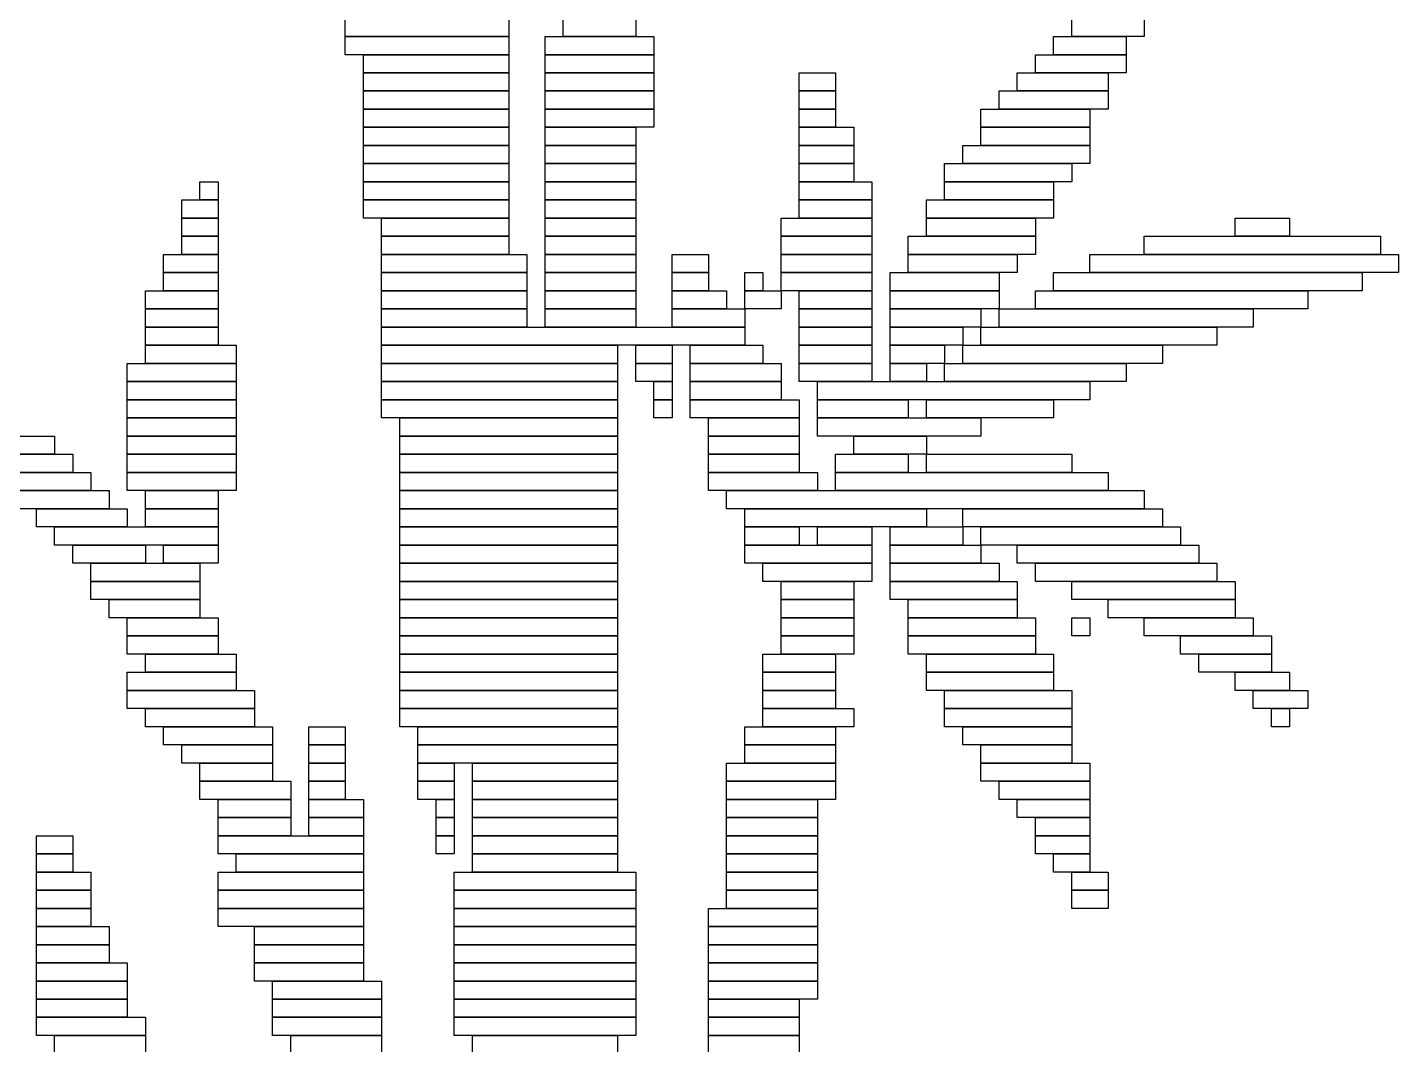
# Model space of a CAD drawing. Extents: x 292 to 731, y 307 to 718.
# Drawn here: x 655.5 to 731, y 523.5 to 579.5 of the extents above; entities that cross this region are included whole.
import ezdxf

# ---------------------------------------------------------------- set-up
doc = ezdxf.new("R2010")
doc.units = 0

msp = doc.modelspace()

# ---------------------------------------------------------------- linework, layer by layer
for p, q in [((673, 579), (673, 580)), ((682, 580), (682, 579)), ((685, 579), (685, 580)), ((689, 580), (689, 579)), ((713, 579), (713, 580)), ((717, 580), (717, 579)), ((682, 579), (673, 579)), ((673, 579), (682, 579)), ((673, 578), (673, 579)), ((682, 579), (682, 578)), ((684, 579), (690, 579)), ((684, 578), (684, 579)), ((689, 579), (685, 579)), ((690, 579), (690, 578)), ((712, 579), (716, 579)), ((712, 578), (712, 579)), ((717, 579), (713, 579)), ((716, 579), (716, 578)), ((682, 578), (673, 578)), ((674, 578), (682, 578)), ((674, 577), (674, 578)), ((682, 578), (682, 577)), ((690, 578), (684, 578)), ((684, 578), (690, 578)), ((684, 577), (684, 578)), ((690, 578), (690, 577)), ((711, 578), (716, 578)), ((711, 577), (711, 578)), ((716, 578), (712, 578)), ((716, 578), (716, 577)), ((682, 577), (674, 577)), ((674, 577), (682, 577)), ((674, 576), (674, 577)), ((682, 577), (682, 576)), ((690, 577), (684, 577)), ((684, 577), (690, 577)), ((684, 576), (684, 577)), ((690, 577), (690, 576)), ((698, 577), (700, 577)), ((698, 576), (698, 577)), ((700, 577), (700, 576)), ((710, 577), (715, 577)), ((710, 576), (710, 577)), ((716, 577), (711, 577)), ((715, 577), (715, 576)), ((682, 576), (674, 576)), ((674, 576), (682, 576)), ((674, 575), (674, 576)), ((682, 576), (682, 575)), ((690, 576), (684, 576)), ((684, 576), (690, 576)), ((684, 575), (684, 576)), ((690, 576), (690, 575)), ((700, 576), (698, 576)), ((698, 576), (700, 576)), ((698, 575), (698, 576)), ((700, 576), (700, 575)), ((709, 576), (715, 576)), ((709, 575), (709, 576)), ((715, 576), (710, 576)), ((715, 576), (715, 575)), ((682, 575), (674, 575)), ((674, 575), (682, 575)), ((674, 574), (674, 575)), ((682, 575), (682, 574)), ((690, 575), (684, 575)), ((684, 575), (690, 575)), ((684, 574), (684, 575)), ((690, 575), (690, 574)), ((700, 575), (698, 575)), ((698, 575), (700, 575)), ((698, 574), (698, 575)), ((700, 575), (700, 574)), ((708, 575), (714, 575)), ((708, 574), (708, 575)), ((715, 575), (709, 575)), ((714, 575), (714, 574)), ((682, 574), (674, 574)), ((674, 574), (682, 574)), ((674, 573), (674, 574)), ((682, 574), (682, 573)), ((690, 574), (684, 574)), ((684, 574), (689, 574)), ((684, 573), (684, 574)), ((689, 574), (689, 573)), ((700, 574), (698, 574)), ((698, 574), (701, 574)), ((698, 573), (698, 574)), ((701, 574), (701, 573)), ((714, 574), (708, 574)), ((708, 574), (714, 574)), ((708, 573), (708, 574)), ((714, 574), (714, 573)), ((682, 573), (674, 573)), ((674, 573), (682, 573)), ((674, 572), (674, 573)), ((682, 573), (682, 572)), ((689, 573), (684, 573)), ((684, 573), (689, 573)), ((684, 572), (684, 573)), ((689, 573), (689, 572)), ((701, 573), (698, 573)), ((698, 573), (701, 573)), ((698, 572), (698, 573)), ((701, 573), (701, 572)), ((707, 573), (714, 573)), ((707, 572), (707, 573)), ((714, 573), (708, 573)), ((714, 573), (714, 572)), ((682, 572), (674, 572)), ((674, 572), (682, 572)), ((674, 571), (674, 572)), ((682, 572), (682, 571)), ((689, 572), (684, 572)), ((684, 572), (689, 572)), ((684, 571), (684, 572)), ((689, 572), (689, 571)), ((701, 572), (698, 572)), ((698, 572), (701, 572)), ((698, 571), (698, 572)), ((701, 572), (701, 571)), ((706, 572), (713, 572)), ((706, 571), (706, 572)), ((714, 572), (707, 572)), ((713, 572), (713, 571)), ((665, 571), (666, 571)), ((665, 570), (665, 571)), ((666, 571), (666, 570)), ((682, 571), (674, 571)), ((674, 571), (682, 571)), ((674, 570), (674, 571)), ((682, 571), (682, 570)), ((689, 571), (684, 571)), ((684, 571), (689, 571)), ((684, 570), (684, 571)), ((689, 571), (689, 570)), ((701, 571), (698, 571)), ((698, 571), (702, 571)), ((698, 570), (698, 571)), ((702, 571), (702, 570)), ((713, 571), (706, 571)), ((706, 571), (712, 571)), ((706, 570), (706, 571)), ((712, 571), (712, 570)), ((664, 570), (666, 570)), ((664, 569), (664, 570)), ((666, 570), (665, 570)), ((666, 570), (666, 569)), ((682, 570), (674, 570)), ((674, 570), (682, 570)), ((674, 569), (674, 570)), ((682, 570), (682, 569)), ((689, 570), (684, 570)), ((684, 570), (689, 570)), ((684, 569), (684, 570)), ((689, 570), (689, 569)), ((702, 570), (698, 570)), ((698, 570), (702, 570)), ((698, 569), (698, 570)), ((702, 570), (702, 569)), ((705, 570), (712, 570)), ((705, 569), (705, 570)), ((712, 570), (706, 570)), ((712, 570), (712, 569)), ((666, 569), (664, 569)), ((664, 569), (666, 569)), ((664, 568), (664, 569)), ((666, 569), (666, 568)), ((682, 569), (674, 569)), ((675, 569), (682, 569)), ((675, 568), (675, 569)), ((682, 569), (682, 568)), ((689, 569), (684, 569)), ((684, 569), (689, 569)), ((684, 568), (684, 569)), ((689, 569), (689, 568)), ((697, 569), (702, 569)), ((697, 568), (697, 569)), ((702, 569), (698, 569)), ((702, 569), (702, 568)), ((712, 569), (705, 569)), ((705, 569), (711, 569)), ((705, 568), (705, 569)), ((711, 569), (711, 568)), ((722, 569), (725, 569)), ((722, 568), (722, 569)), ((725, 569), (725, 568)), ((666, 568), (664, 568)), ((664, 568), (666, 568)), ((664, 567), (664, 568)), ((666, 568), (666, 567)), ((682, 568), (675, 568)), ((675, 568), (682, 568)), ((675, 567), (675, 568)), ((682, 568), (682, 567)), ((689, 568), (684, 568)), ((684, 568), (689, 568)), ((684, 567), (684, 568)), ((689, 568), (689, 567)), ((702, 568), (697, 568)), ((697, 568), (702, 568)), ((697, 567), (697, 568)), ((702, 568), (702, 567)), ((704, 568), (711, 568)), ((704, 567), (704, 568)), ((711, 568), (705, 568)), ((711, 568), (711, 567)), ((717, 568), (730, 568)), ((717, 567), (717, 568)), ((725, 568), (722, 568)), ((730, 568), (730, 567)), ((663, 567), (666, 567)), ((663, 566), (663, 567)), ((666, 567), (664, 567)), ((666, 567), (666, 566)), ((682, 567), (675, 567)), ((675, 567), (683, 567)), ((675, 566), (675, 567)), ((683, 567), (683, 566)), ((689, 567), (684, 567)), ((684, 567), (689, 567)), ((684, 566), (684, 567)), ((689, 567), (689, 566)), ((691, 567), (693, 567)), ((691, 566), (691, 567)), ((693, 567), (693, 566)), ((702, 567), (697, 567)), ((697, 567), (702, 567)), ((697, 566), (697, 567)), ((702, 567), (702, 566)), ((711, 567), (704, 567)), ((704, 567), (710, 567)), ((704, 566), (704, 567)), ((710, 567), (710, 566)), ((714, 567), (731, 567)), ((714, 566), (714, 567)), ((730, 567), (717, 567)), ((731, 567), (731, 566)), ((666, 566), (663, 566)), ((663, 566), (666, 566)), ((663, 565), (663, 566)), ((666, 566), (666, 565)), ((683, 566), (675, 566)), ((675, 566), (683, 566)), ((675, 565), (675, 566)), ((683, 566), (683, 565)), ((689, 566), (684, 566)), ((684, 566), (689, 566)), ((684, 565), (684, 566)), ((689, 566), (689, 565)), ((693, 566), (691, 566)), ((691, 566), (693, 566)), ((691, 565), (691, 566)), ((693, 566), (693, 565)), ((695, 566), (696, 566)), ((695, 565), (695, 566)), ((696, 566), (696, 565)), ((702, 566), (697, 566)), ((697, 566), (702, 566)), ((697, 565), (697, 566)), ((702, 566), (702, 565)), ((703, 566), (709, 566)), ((703, 565), (703, 566)), ((710, 566), (704, 566)), ((709, 566), (709, 565)), ((712, 566), (729, 566)), ((712, 565), (712, 566)), ((731, 566), (714, 566)), ((729, 566), (729, 565)), ((662, 565), (666, 565)), ((662, 564), (662, 565)), ((666, 565), (663, 565)), ((666, 565), (666, 564)), ((683, 565), (675, 565)), ((675, 565), (683, 565)), ((675, 564), (675, 565)), ((683, 565), (683, 564)), ((689, 565), (684, 565)), ((684, 565), (689, 565)), ((684, 564), (684, 565)), ((689, 565), (689, 564)), ((693, 565), (691, 565)), ((691, 565), (694, 565)), ((691, 564), (691, 565)), ((694, 565), (694, 564)), ((696, 565), (695, 565)), ((695, 565), (697, 565)), ((695, 564), (695, 565)), ((702, 565), (697, 565)), ((697, 565), (697, 564)), ((698, 565), (702, 565)), ((698, 564), (698, 565)), ((702, 565), (702, 564)), ((709, 565), (703, 565)), ((703, 565), (709, 565)), ((703, 564), (703, 565)), ((709, 565), (709, 564)), ((711, 565), (726, 565)), ((711, 564), (711, 565)), ((729, 565), (712, 565)), ((726, 565), (726, 564)), ((666, 564), (662, 564)), ((662, 564), (666, 564)), ((662, 563), (662, 564)), ((666, 564), (666, 563)), ((683, 564), (675, 564)), ((675, 564), (683, 564)), ((675, 563), (675, 564)), ((683, 564), (683, 563)), ((689, 564), (684, 564)), ((684, 564), (689, 564)), ((684, 563), (684, 564)), ((689, 564), (689, 563)), ((694, 564), (691, 564)), ((691, 564), (695, 564)), ((691, 563), (691, 564)), ((697, 564), (695, 564)), ((695, 564), (695, 563)), ((702, 564), (698, 564)), ((698, 564), (702, 564)), ((698, 563), (698, 564)), ((702, 564), (702, 563)), ((709, 564), (703, 564)), ((703, 564), (708, 564)), ((703, 563), (703, 564)), ((708, 564), (708, 563)), ((709, 564), (723, 564)), ((709, 563), (709, 564)), ((726, 564), (711, 564)), ((723, 564), (723, 563)), ((666, 563), (662, 563)), ((662, 563), (666, 563)), ((662, 562), (662, 563)), ((666, 563), (666, 562)), ((683, 563), (675, 563)), ((675, 563), (695, 563)), ((675, 562), (675, 563)), ((689, 563), (684, 563)), ((695, 563), (691, 563)), ((695, 563), (695, 562)), ((702, 563), (698, 563)), ((698, 563), (702, 563)), ((698, 562), (698, 563)), ((702, 563), (702, 562)), ((708, 563), (703, 563)), ((703, 563), (707, 563)), ((703, 562), (703, 563)), ((707, 563), (707, 562)), ((708, 563), (721, 563)), ((708, 562), (708, 563)), ((723, 563), (709, 563)), ((721, 563), (721, 562)), ((666, 562), (662, 562)), ((662, 562), (667, 562)), ((662, 561), (662, 562)), ((667, 562), (667, 561)), ((695, 562), (675, 562)), ((675, 562), (688, 562)), ((675, 561), (675, 562)), ((688, 562), (688, 561)), ((689, 562), (691, 562)), ((689, 561), (689, 562)), ((691, 562), (691, 561)), ((692, 562), (696, 562)), ((692, 561), (692, 562)), ((696, 562), (696, 561)), ((702, 562), (698, 562)), ((698, 562), (702, 562)), ((698, 561), (698, 562)), ((702, 562), (702, 561)), ((707, 562), (703, 562)), ((703, 562), (706, 562)), ((703, 561), (703, 562)), ((706, 562), (706, 561)), ((707, 562), (718, 562)), ((707, 561), (707, 562)), ((721, 562), (708, 562)), ((718, 562), (718, 561)), ((661, 561), (667, 561)), ((661, 560), (661, 561)), ((667, 561), (662, 561)), ((667, 561), (667, 560)), ((688, 561), (675, 561)), ((675, 561), (688, 561)), ((675, 560), (675, 561)), ((688, 561), (688, 560)), ((691, 561), (689, 561)), ((689, 561), (691, 561)), ((689, 560), (689, 561)), ((691, 561), (691, 560)), ((696, 561), (692, 561)), ((692, 561), (697, 561)), ((692, 560), (692, 561)), ((697, 561), (697, 560)), ((702, 561), (698, 561)), ((698, 561), (702, 561)), ((698, 560), (698, 561)), ((702, 561), (702, 560)), ((706, 561), (703, 561)), ((703, 561), (705, 561)), ((703, 560), (703, 561)), ((705, 561), (705, 560)), ((706, 561), (716, 561)), ((706, 560), (706, 561)), ((718, 561), (707, 561)), ((716, 561), (716, 560)), ((667, 560), (661, 560)), ((661, 560), (667, 560)), ((661, 559), (661, 560)), ((667, 560), (667, 559)), ((688, 560), (675, 560)), ((675, 560), (688, 560)), ((675, 559), (675, 560)), ((688, 560), (688, 559)), ((691, 560), (689, 560)), ((690, 560), (691, 560)), ((690, 559), (690, 560)), ((691, 560), (691, 559)), ((697, 560), (692, 560)), ((692, 560), (697, 560)), ((692, 559), (692, 560)), ((697, 560), (697, 559)), ((702, 560), (698, 560)), ((699, 560), (714, 560)), ((699, 559), (699, 560)), ((705, 560), (703, 560)), ((716, 560), (706, 560)), ((714, 560), (714, 559)), ((667, 559), (661, 559)), ((661, 559), (667, 559)), ((661, 558), (661, 559)), ((667, 559), (667, 558)), ((688, 559), (675, 559)), ((675, 559), (688, 559)), ((675, 558), (675, 559)), ((688, 559), (688, 558)), ((691, 559), (690, 559)), ((690, 559), (691, 559)), ((690, 558), (690, 559)), ((691, 559), (691, 558)), ((697, 559), (692, 559)), ((692, 559), (698, 559)), ((692, 558), (692, 559)), ((698, 559), (698, 558)), ((714, 559), (699, 559)), ((699, 559), (704, 559)), ((699, 558), (699, 559)), ((704, 559), (704, 558)), ((705, 559), (712, 559)), ((705, 558), (705, 559)), ((712, 559), (712, 558)), ((667, 558), (661, 558)), ((661, 558), (667, 558)), ((661, 557), (661, 558)), ((667, 558), (667, 557)), ((688, 558), (675, 558)), ((676, 558), (688, 558)), ((676, 557), (676, 558)), ((688, 558), (688, 557)), ((691, 558), (690, 558)), ((698, 558), (692, 558)), ((693, 558), (698, 558)), ((693, 557), (693, 558)), ((698, 558), (698, 557)), ((704, 558), (699, 558)), ((699, 558), (708, 558)), ((699, 557), (699, 558)), ((712, 558), (705, 558)), ((708, 558), (708, 557)), ((645, 557), (657, 557)), ((657, 557), (657, 556)), ((667, 557), (661, 557)), ((661, 557), (667, 557)), ((661, 556), (661, 557)), ((667, 557), (667, 556)), ((688, 557), (676, 557)), ((676, 557), (688, 557)), ((676, 556), (676, 557)), ((688, 557), (688, 556)), ((698, 557), (693, 557)), ((693, 557), (698, 557)), ((693, 556), (693, 557)), ((698, 557), (698, 556)), ((708, 557), (699, 557)), ((701, 557), (705, 557)), ((701, 556), (701, 557)), ((705, 557), (705, 556)), ((657, 556), (645, 556)), ((653, 556), (658, 556)), ((658, 556), (658, 555)), ((667, 556), (661, 556)), ((661, 556), (667, 556)), ((661, 555), (661, 556)), ((667, 556), (667, 555)), ((688, 556), (676, 556)), ((676, 556), (688, 556)), ((676, 555), (676, 556)), ((688, 556), (688, 555)), ((698, 556), (693, 556)), ((693, 556), (698, 556)), ((693, 555), (693, 556)), ((698, 556), (698, 555)), ((700, 556), (704, 556)), ((700, 555), (700, 556)), ((705, 556), (701, 556)), ((704, 556), (704, 555)), ((705, 556), (713, 556)), ((705, 555), (705, 556)), ((713, 556), (713, 555)), ((658, 555), (653, 555)), ((654, 555), (659, 555)), ((659, 555), (659, 554)), ((667, 555), (661, 555)), ((661, 555), (667, 555)), ((661, 554), (661, 555)), ((667, 555), (667, 554)), ((688, 555), (676, 555)), ((676, 555), (688, 555)), ((676, 554), (676, 555)), ((688, 555), (688, 554)), ((698, 555), (693, 555)), ((693, 555), (699, 555)), ((693, 554), (693, 555)), ((699, 555), (699, 554)), ((704, 555), (700, 555)), ((700, 555), (715, 555)), ((700, 554), (700, 555)), ((713, 555), (705, 555)), ((715, 555), (715, 554)), ((659, 554), (654, 554)), ((655, 554), (660, 554)), ((660, 554), (660, 553)), ((667, 554), (661, 554)), ((662, 554), (666, 554)), ((662, 553), (662, 554)), ((666, 554), (666, 553)), ((688, 554), (676, 554)), ((676, 554), (688, 554)), ((676, 553), (676, 554)), ((688, 554), (688, 553)), ((699, 554), (693, 554)), ((694, 554), (717, 554)), ((694, 553), (694, 554)), ((715, 554), (700, 554)), ((717, 554), (717, 553)), ((660, 553), (655, 553)), ((656, 553), (661, 553)), ((656, 552), (656, 553)), ((661, 553), (661, 552)), ((666, 553), (662, 553)), ((662, 553), (666, 553)), ((662, 552), (662, 553)), ((666, 553), (666, 552)), ((688, 553), (676, 553)), ((676, 553), (688, 553)), ((676, 552), (676, 553)), ((688, 553), (688, 552)), ((717, 553), (694, 553)), ((695, 553), (705, 553)), ((695, 552), (695, 553)), ((705, 553), (705, 552)), ((707, 553), (718, 553)), ((707, 552), (707, 553)), ((718, 553), (718, 552)), ((661, 552), (656, 552)), ((657, 552), (666, 552)), ((657, 551), (657, 552)), ((666, 552), (662, 552)), ((666, 552), (666, 551)), ((688, 552), (676, 552)), ((676, 552), (688, 552)), ((676, 551), (676, 552)), ((688, 552), (688, 551)), ((705, 552), (695, 552)), ((695, 552), (698, 552)), ((695, 551), (695, 552)), ((698, 552), (698, 551)), ((699, 552), (702, 552)), ((699, 551), (699, 552)), ((702, 552), (702, 551)), ((703, 552), (707, 552)), ((703, 551), (703, 552)), ((718, 552), (707, 552)), ((707, 552), (707, 551)), ((708, 552), (719, 552)), ((708, 551), (708, 552)), ((719, 552), (719, 551)), ((666, 551), (657, 551)), ((658, 551), (662, 551)), ((658, 550), (658, 551)), ((662, 551), (662, 550)), ((663, 551), (666, 551)), ((663, 550), (663, 551)), ((666, 551), (666, 550)), ((688, 551), (676, 551)), ((676, 551), (688, 551)), ((676, 550), (676, 551)), ((688, 551), (688, 550)), ((698, 551), (695, 551)), ((695, 551), (702, 551)), ((695, 550), (695, 551)), ((702, 551), (699, 551)), ((702, 551), (702, 550)), ((707, 551), (703, 551)), ((703, 551), (708, 551)), ((703, 550), (703, 551)), ((719, 551), (708, 551)), ((708, 551), (708, 550)), ((710, 551), (720, 551)), ((710, 550), (710, 551)), ((720, 551), (720, 550)), ((662, 550), (658, 550)), ((659, 550), (665, 550)), ((659, 549), (659, 550)), ((666, 550), (663, 550)), ((665, 550), (665, 549)), ((688, 550), (676, 550)), ((676, 550), (688, 550)), ((676, 549), (676, 550)), ((688, 550), (688, 549)), ((702, 550), (695, 550)), ((696, 550), (702, 550)), ((696, 549), (696, 550)), ((702, 550), (702, 549)), ((708, 550), (703, 550)), ((703, 550), (709, 550)), ((703, 549), (703, 550)), ((709, 550), (709, 549)), ((720, 550), (710, 550)), ((711, 550), (721, 550)), ((711, 549), (711, 550)), ((721, 550), (721, 549)), ((665, 549), (659, 549)), ((659, 549), (665, 549)), ((659, 548), (659, 549)), ((665, 549), (665, 548)), ((688, 549), (676, 549)), ((676, 549), (688, 549)), ((676, 548), (676, 549)), ((688, 549), (688, 548)), ((702, 549), (696, 549)), ((697, 549), (701, 549)), ((697, 548), (697, 549)), ((701, 549), (701, 548)), ((709, 549), (703, 549)), ((703, 549), (710, 549)), ((703, 548), (703, 549)), ((710, 549), (710, 548)), ((721, 549), (711, 549)), ((713, 549), (722, 549)), ((713, 548), (713, 549)), ((722, 549), (722, 548)), ((665, 548), (659, 548)), ((660, 548), (665, 548)), ((660, 547), (660, 548)), ((665, 548), (665, 547)), ((688, 548), (676, 548)), ((676, 548), (688, 548)), ((676, 547), (676, 548)), ((688, 548), (688, 547)), ((701, 548), (697, 548)), ((697, 548), (701, 548)), ((697, 547), (697, 548)), ((701, 548), (701, 547)), ((710, 548), (703, 548)), ((704, 548), (710, 548)), ((704, 547), (704, 548)), ((710, 548), (710, 547)), ((722, 548), (713, 548)), ((715, 548), (722, 548)), ((715, 547), (715, 548)), ((722, 548), (722, 547)), ((665, 547), (660, 547)), ((661, 547), (666, 547)), ((661, 546), (661, 547)), ((666, 547), (666, 546)), ((688, 547), (676, 547)), ((676, 547), (688, 547)), ((676, 546), (676, 547)), ((688, 547), (688, 546)), ((701, 547), (697, 547)), ((697, 547), (701, 547)), ((697, 546), (697, 547)), ((701, 547), (701, 546)), ((710, 547), (704, 547)), ((704, 547), (711, 547)), ((704, 546), (704, 547)), ((711, 547), (711, 546)), ((713, 547), (714, 547)), ((713, 546), (713, 547)), ((714, 547), (714, 546)), ((722, 547), (715, 547)), ((717, 547), (723, 547)), ((717, 546), (717, 547)), ((723, 547), (723, 546)), ((666, 546), (661, 546)), ((661, 546), (666, 546)), ((661, 545), (661, 546)), ((666, 546), (666, 545)), ((688, 546), (676, 546)), ((676, 546), (688, 546)), ((676, 545), (676, 546)), ((688, 546), (688, 545)), ((701, 546), (697, 546)), ((697, 546), (701, 546)), ((697, 545), (697, 546)), ((701, 546), (701, 545)), ((711, 546), (704, 546)), ((704, 546), (711, 546)), ((704, 545), (704, 546)), ((711, 546), (711, 545)), ((714, 546), (713, 546)), ((723, 546), (717, 546)), ((719, 546), (724, 546)), ((719, 545), (719, 546)), ((724, 546), (724, 545)), ((666, 545), (661, 545)), ((662, 545), (667, 545)), ((662, 544), (662, 545)), ((667, 545), (667, 544)), ((688, 545), (676, 545)), ((676, 545), (688, 545)), ((676, 544), (676, 545)), ((688, 545), (688, 544)), ((696, 545), (700, 545)), ((696, 544), (696, 545)), ((701, 545), (697, 545)), ((700, 545), (700, 544)), ((711, 545), (704, 545)), ((705, 545), (712, 545)), ((705, 544), (705, 545)), ((712, 545), (712, 544)), ((724, 545), (719, 545)), ((720, 545), (724, 545)), ((720, 544), (720, 545)), ((724, 545), (724, 544)), ((661, 544), (667, 544)), ((661, 543), (661, 544)), ((667, 544), (662, 544)), ((667, 544), (667, 543)), ((688, 544), (676, 544)), ((676, 544), (688, 544)), ((676, 543), (676, 544)), ((688, 544), (688, 543)), ((700, 544), (696, 544)), ((696, 544), (700, 544)), ((696, 543), (696, 544)), ((700, 544), (700, 543)), ((712, 544), (705, 544)), ((705, 544), (712, 544)), ((705, 543), (705, 544)), ((712, 544), (712, 543)), ((724, 544), (720, 544)), ((722, 544), (725, 544)), ((722, 543), (722, 544)), ((725, 544), (725, 543)), ((667, 543), (661, 543)), ((661, 543), (668, 543)), ((661, 542), (661, 543)), ((668, 543), (668, 542)), ((688, 543), (676, 543)), ((676, 543), (688, 543)), ((676, 542), (676, 543)), ((688, 543), (688, 542)), ((700, 543), (696, 543)), ((696, 543), (700, 543)), ((696, 542), (696, 543)), ((700, 543), (700, 542)), ((712, 543), (705, 543)), ((706, 543), (713, 543)), ((706, 542), (706, 543)), ((713, 543), (713, 542)), ((725, 543), (722, 543)), ((723, 543), (726, 543)), ((723, 542), (723, 543)), ((726, 543), (726, 542)), ((668, 542), (661, 542)), ((662, 542), (668, 542)), ((662, 541), (662, 542)), ((668, 542), (668, 541)), ((688, 542), (676, 542)), ((676, 542), (688, 542)), ((676, 541), (676, 542)), ((688, 542), (688, 541)), ((700, 542), (696, 542)), ((696, 542), (701, 542)), ((696, 541), (696, 542)), ((701, 542), (701, 541)), ((713, 542), (706, 542)), ((706, 542), (713, 542)), ((706, 541), (706, 542)), ((713, 542), (713, 541)), ((726, 542), (723, 542)), ((724, 542), (725, 542)), ((724, 541), (724, 542)), ((725, 542), (725, 541)), ((668, 541), (662, 541)), ((663, 541), (669, 541)), ((663, 540), (663, 541)), ((669, 541), (669, 540)), ((671, 541), (673, 541)), ((671, 540), (671, 541)), ((673, 541), (673, 540)), ((688, 541), (676, 541)), ((677, 541), (688, 541)), ((677, 540), (677, 541)), ((688, 541), (688, 540)), ((695, 541), (700, 541)), ((695, 540), (695, 541)), ((701, 541), (696, 541)), ((700, 541), (700, 540)), ((713, 541), (706, 541)), ((707, 541), (713, 541)), ((707, 540), (707, 541)), ((713, 541), (713, 540)), ((725, 541), (724, 541)), ((669, 540), (663, 540)), ((664, 540), (669, 540)), ((664, 539), (664, 540)), ((669, 540), (669, 539)), ((673, 540), (671, 540)), ((671, 540), (673, 540)), ((671, 539), (671, 540)), ((673, 540), (673, 539)), ((688, 540), (677, 540)), ((677, 540), (688, 540)), ((677, 539), (677, 540)), ((688, 540), (688, 539)), ((700, 540), (695, 540)), ((695, 540), (700, 540)), ((695, 539), (695, 540)), ((700, 540), (700, 539)), ((713, 540), (707, 540)), ((708, 540), (713, 540)), ((708, 539), (708, 540)), ((713, 540), (713, 539)), ((669, 539), (664, 539)), ((665, 539), (669, 539)), ((665, 538), (665, 539)), ((669, 539), (669, 538)), ((673, 539), (671, 539)), ((671, 539), (673, 539)), ((671, 538), (671, 539)), ((673, 539), (673, 538)), ((688, 539), (677, 539)), ((677, 539), (679, 539)), ((677, 538), (677, 539)), ((679, 539), (679, 538)), ((680, 539), (688, 539)), ((680, 538), (680, 539)), ((688, 539), (688, 538)), ((694, 539), (700, 539)), ((694, 538), (694, 539)), ((700, 539), (695, 539)), ((700, 539), (700, 538)), ((713, 539), (708, 539)), ((708, 539), (714, 539)), ((708, 538), (708, 539)), ((714, 539), (714, 538)), ((669, 538), (665, 538)), ((665, 538), (670, 538)), ((665, 537), (665, 538)), ((670, 538), (670, 537)), ((673, 538), (671, 538)), ((671, 538), (673, 538)), ((671, 537), (671, 538)), ((673, 538), (673, 537)), ((679, 538), (677, 538)), ((677, 538), (679, 538)), ((677, 537), (677, 538)), ((679, 538), (679, 537)), ((688, 538), (680, 538)), ((680, 538), (688, 538)), ((680, 537), (680, 538)), ((688, 538), (688, 537)), ((700, 538), (694, 538)), ((694, 538), (700, 538)), ((694, 537), (694, 538)), ((700, 538), (700, 537)), ((714, 538), (708, 538)), ((709, 538), (714, 538)), ((709, 537), (709, 538)), ((714, 538), (714, 537)), ((670, 537), (665, 537)), ((666, 537), (670, 537)), ((666, 536), (666, 537)), ((670, 537), (670, 536)), ((673, 537), (671, 537)), ((671, 537), (674, 537)), ((671, 536), (671, 537)), ((674, 537), (674, 536)), ((679, 537), (677, 537)), ((678, 537), (679, 537)), ((678, 536), (678, 537)), ((679, 537), (679, 536)), ((688, 537), (680, 537)), ((680, 537), (688, 537)), ((680, 536), (680, 537)), ((688, 537), (688, 536)), ((700, 537), (694, 537)), ((694, 537), (699, 537)), ((694, 536), (694, 537)), ((699, 537), (699, 536)), ((714, 537), (709, 537)), ((710, 537), (714, 537)), ((710, 536), (710, 537)), ((714, 537), (714, 536)), ((670, 536), (666, 536)), ((666, 536), (670, 536)), ((666, 535), (666, 536)), ((670, 536), (670, 535)), ((674, 536), (671, 536)), ((671, 536), (674, 536)), ((671, 535), (671, 536)), ((674, 536), (674, 535)), ((679, 536), (678, 536)), ((678, 536), (679, 536)), ((678, 535), (678, 536)), ((679, 536), (679, 535)), ((688, 536), (680, 536)), ((680, 536), (688, 536)), ((680, 535), (680, 536)), ((688, 536), (688, 535)), ((699, 536), (694, 536)), ((694, 536), (699, 536)), ((694, 535), (694, 536)), ((699, 536), (699, 535)), ((714, 536), (710, 536)), ((711, 536), (714, 536)), ((711, 535), (711, 536)), ((714, 536), (714, 535)), ((656, 535), (658, 535)), ((656, 534), (656, 535)), ((658, 535), (658, 534)), ((670, 535), (666, 535)), ((666, 535), (674, 535)), ((666, 534), (666, 535)), ((674, 535), (671, 535)), ((674, 535), (674, 534)), ((679, 535), (678, 535)), ((678, 535), (679, 535)), ((678, 534), (678, 535)), ((679, 535), (679, 534)), ((688, 535), (680, 535)), ((680, 535), (688, 535)), ((680, 534), (680, 535)), ((688, 535), (688, 534)), ((699, 535), (694, 535)), ((694, 535), (699, 535)), ((694, 534), (694, 535)), ((699, 535), (699, 534)), ((714, 535), (711, 535)), ((711, 535), (714, 535)), ((711, 534), (711, 535)), ((714, 535), (714, 534)), ((658, 534), (656, 534)), ((656, 534), (658, 534)), ((656, 533), (656, 534)), ((658, 534), (658, 533)), ((674, 534), (666, 534)), ((667, 534), (674, 534)), ((667, 533), (667, 534)), ((674, 534), (674, 533)), ((679, 534), (678, 534)), ((688, 534), (680, 534)), ((680, 534), (688, 534)), ((680, 533), (680, 534)), ((688, 534), (688, 533)), ((699, 534), (694, 534)), ((694, 534), (699, 534)), ((694, 533), (694, 534)), ((699, 534), (699, 533)), ((714, 534), (711, 534)), ((712, 534), (714, 534)), ((712, 533), (712, 534)), ((714, 534), (714, 533)), ((658, 533), (656, 533)), ((656, 533), (659, 533)), ((656, 532), (656, 533)), ((659, 533), (659, 532)), ((666, 533), (674, 533)), ((666, 532), (666, 533)), ((674, 533), (667, 533)), ((674, 533), (674, 532)), ((679, 533), (689, 533)), ((679, 532), (679, 533)), ((688, 533), (680, 533)), ((689, 533), (689, 532)), ((699, 533), (694, 533)), ((694, 533), (699, 533)), ((694, 532), (694, 533)), ((699, 533), (699, 532)), ((714, 533), (712, 533)), ((713, 533), (715, 533)), ((713, 532), (713, 533)), ((715, 533), (715, 532)), ((659, 532), (656, 532)), ((656, 532), (659, 532)), ((656, 531), (656, 532)), ((659, 532), (659, 531)), ((674, 532), (666, 532)), ((666, 532), (674, 532)), ((666, 531), (666, 532)), ((674, 532), (674, 531)), ((689, 532), (679, 532)), ((679, 532), (689, 532)), ((679, 531), (679, 532)), ((689, 532), (689, 531)), ((699, 532), (694, 532)), ((694, 532), (699, 532)), ((694, 531), (694, 532)), ((699, 532), (699, 531)), ((715, 532), (713, 532)), ((713, 532), (715, 532)), ((713, 531), (713, 532)), ((715, 532), (715, 531)), ((659, 531), (656, 531)), ((656, 531), (659, 531)), ((656, 530), (656, 531)), ((659, 531), (659, 530)), ((674, 531), (666, 531)), ((666, 531), (674, 531)), ((666, 530), (666, 531)), ((674, 531), (674, 530)), ((689, 531), (679, 531)), ((679, 531), (689, 531)), ((679, 530), (679, 531)), ((689, 531), (689, 530)), ((693, 531), (699, 531)), ((693, 530), (693, 531)), ((699, 531), (694, 531)), ((699, 531), (699, 530)), ((715, 531), (713, 531)), ((659, 530), (656, 530)), ((656, 530), (660, 530)), ((656, 529), (656, 530)), ((660, 530), (660, 529)), ((674, 530), (666, 530)), ((668, 530), (674, 530)), ((668, 529), (668, 530)), ((674, 530), (674, 529)), ((689, 530), (679, 530)), ((679, 530), (689, 530)), ((679, 529), (679, 530)), ((689, 530), (689, 529)), ((699, 530), (693, 530)), ((693, 530), (699, 530)), ((693, 529), (693, 530)), ((699, 530), (699, 529)), ((660, 529), (656, 529)), ((656, 529), (660, 529)), ((656, 528), (656, 529)), ((660, 529), (660, 528)), ((674, 529), (668, 529)), ((668, 529), (674, 529)), ((668, 528), (668, 529)), ((674, 529), (674, 528)), ((689, 529), (679, 529)), ((679, 529), (689, 529)), ((679, 528), (679, 529)), ((689, 529), (689, 528)), ((699, 529), (693, 529)), ((693, 529), (699, 529)), ((693, 528), (693, 529)), ((699, 529), (699, 528)), ((660, 528), (656, 528)), ((656, 528), (661, 528)), ((656, 527), (656, 528)), ((661, 528), (661, 527)), ((674, 528), (668, 528)), ((668, 528), (674, 528)), ((668, 527), (668, 528)), ((674, 528), (674, 527)), ((689, 528), (679, 528)), ((679, 528), (689, 528)), ((679, 527), (679, 528)), ((689, 528), (689, 527)), ((699, 528), (693, 528)), ((693, 528), (699, 528)), ((693, 527), (693, 528)), ((699, 528), (699, 527)), ((661, 527), (656, 527)), ((656, 527), (661, 527)), ((656, 526), (656, 527)), ((661, 527), (661, 526)), ((674, 527), (668, 527)), ((669, 527), (675, 527)), ((669, 526), (669, 527)), ((675, 527), (675, 526)), ((689, 527), (679, 527)), ((679, 527), (689, 527)), ((679, 526), (679, 527)), ((689, 527), (689, 526)), ((699, 527), (693, 527)), ((693, 527), (699, 527)), ((693, 526), (693, 527)), ((699, 527), (699, 526)), ((661, 526), (656, 526)), ((656, 526), (661, 526)), ((656, 525), (656, 526)), ((661, 526), (661, 525)), ((675, 526), (669, 526)), ((669, 526), (675, 526)), ((669, 525), (669, 526)), ((675, 526), (675, 525)), ((689, 526), (679, 526)), ((679, 526), (689, 526)), ((679, 525), (679, 526)), ((689, 526), (689, 525)), ((699, 526), (693, 526)), ((693, 526), (698, 526)), ((693, 525), (693, 526)), ((698, 526), (698, 525)), ((661, 525), (656, 525)), ((656, 525), (662, 525)), ((656, 524), (656, 525)), ((662, 525), (662, 524)), ((675, 525), (669, 525)), ((669, 525), (675, 525)), ((669, 524), (669, 525)), ((675, 525), (675, 524)), ((689, 525), (679, 525)), ((679, 525), (689, 525)), ((679, 524), (679, 525)), ((689, 525), (689, 524)), ((698, 525), (693, 525)), ((693, 525), (698, 525)), ((693, 524), (693, 525)), ((698, 525), (698, 524)), ((662, 524), (656, 524)), ((657, 524), (662, 524)), ((657, 523), (657, 524)), ((662, 524), (662, 523)), ((675, 524), (669, 524)), ((670, 524), (675, 524)), ((670, 523), (670, 524)), ((675, 524), (675, 523)), ((689, 524), (679, 524)), ((680, 524), (688, 524)), ((680, 523), (680, 524)), ((688, 524), (688, 523)), ((698, 524), (693, 524)), ((693, 524), (698, 524)), ((693, 523), (693, 524)), ((698, 524), (698, 523))]:
    msp.add_line(p, q)

doc.saveas('drawing.dxf')
